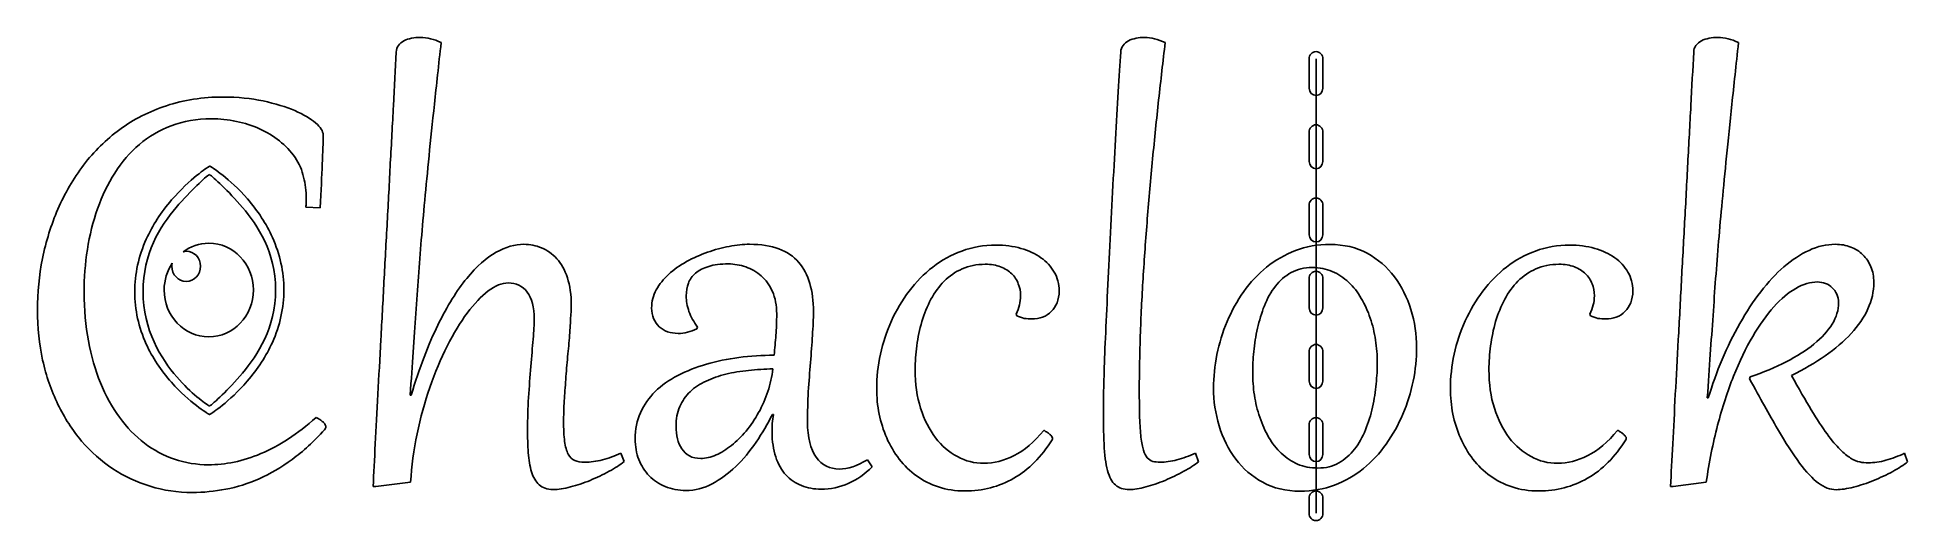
# Model space of a CAD drawing. Extents: x 39.9 to 82.5, y 181.6 to 192.6.
import ezdxf

# ---------------------------------------------------------------- set-up
doc = ezdxf.new("R2010")
doc.units = 0
doc.layers.add('Plast_1', color=7, linetype='CONTINUOUS')

msp = doc.modelspace()

# ---------------------------------------------------------------- linework, layer by layer
at = {"layer": 'Plast_1', "color": 7}
for points in [[(65.599824, 192.5142)], [(69.035156, 192.309632)], [(44.149692, 191.27449)], [(69.035156, 190.640881)], [(44.582401, 188.75667)], [(69.035156, 188.97213)], [(69.035156, 187.30338)], [(69.035156, 185.634629)], [(67.593609, 184.99447)], [(66.701243, 184.63977)], [(54.458465, 183.76611)], [(69.035156, 183.965878)], [(69.035156, 182.297128)]]:
    msp.add_lwpolyline(points, close=True, dxfattribs=at)
for points in [[(68.878906, 192.141295), (68.878906, 191.474214)], [(69.035104, 192.142231), (69.035104, 181.787392)], [(69.191406, 191.474214), (69.191406, 192.141295)], [(68.878906, 190.472544), (68.878906, 189.805463)], [(69.191406, 189.805463), (69.191406, 190.472544)], [(43.866245, 189.68375), (43.838545, 189.70205), (43.809114, 189.68255)], [(46.352622, 188.75057), (46.027791, 188.76177)], [(68.878906, 188.803793), (68.878906, 188.136712)], [(69.191406, 188.136712), (69.191406, 188.803793)], [(43.299903, 187.76181), (43.299948, 187.76089)], [(68.878906, 187.135043), (68.878906, 186.467962)], [(69.191406, 186.467962), (69.191406, 187.135043)], [(56.750933, 186.331), (56.750955, 186.33113)], [(62.217082, 186.28617), (62.202145, 186.3274)], [(75.285002, 186.28617), (75.270064, 186.3274)], [(54.947574, 186.03244), (54.932644, 185.99134)], [(68.878906, 185.466292), (68.878906, 184.799211)], [(69.191406, 184.799211), (69.191406, 185.466292)], [(78.910406, 184.85253), (78.925349, 184.89739)], [(48.402422, 184.47962), (48.424824, 184.47549)], [(43.803335, 184.05281), (43.831035, 184.03631), (43.858735, 184.05461)], [(56.676255, 184.04223), (56.653855, 184.04223)], [(77.947112, 184.41975), (77.969512, 184.41575)], [(68.878906, 183.797552), (68.878906, 183.13046)], [(69.191406, 183.13046), (69.191406, 183.797552)], [(63.03106, 183.47854), (63.02356, 183.46364)], [(76.09898, 183.47854), (76.09148, 183.46364)], [(53.203961, 183.1576), (53.274901, 182.96345)], [(58.819422, 183.00804), (58.927699, 182.84749)], [(66.290567, 183.15753), (66.361507, 182.96338)], [(82.438744, 183.15366), (82.509684, 182.95951)], [(48.413632, 182.49305), (47.618356, 182.39595), (47.558616, 182.39995)], [(77.924721, 182.49292), (77.170516, 182.39582), (77.110776, 182.39982)], [(68.878906, 182.128801), (68.878906, 181.787978)], [(69.191406, 181.787978), (69.191406, 182.128801)]]:
    msp.add_lwpolyline(points, dxfattribs=at)
for points in [[(48.137336, 192.45105), (48.169696, 192.49585), (48.210767, 192.5307), (48.260548, 192.5556)], [(48.260548, 192.5556), (48.312821, 192.583), (48.371316, 192.6029), (48.436031, 192.6153)], [(48.436031, 192.6153), (48.500751, 192.627767), (48.567957, 192.634), (48.63765, 192.634)], [(48.63765, 192.634), (48.786998, 192.634), (48.943813, 192.594173), (49.108095, 192.51452)], [(64.640265, 192.45073), (64.672625, 192.49553), (64.713696, 192.53038), (64.763477, 192.55528)], [(64.763477, 192.55528), (64.81575, 192.58268), (64.873, 192.60258), (64.935227, 192.61498)], [(64.935227, 192.61498), (64.999947, 192.627447), (65.064664, 192.63368), (65.129379, 192.63368)], [(65.129379, 192.63368), (65.278726, 192.63368), (65.435541, 192.593853), (65.599824, 192.5142)], [(77.689496, 192.45092), (77.721856, 192.49572), (77.762926, 192.53057), (77.812707, 192.55547)], [(77.812707, 192.55547), (77.86498, 192.58287), (77.923475, 192.60277), (77.988191, 192.61517)], [(77.988191, 192.61517), (78.052911, 192.627637), (78.120117, 192.63387), (78.18981, 192.63387)], [(78.18981, 192.63387), (78.339158, 192.63387), (78.495973, 192.594043), (78.660255, 192.51439)], [(48.021596, 191.07705), (48.043996, 191.50269), (48.065153, 191.909663), (48.085066, 192.29797)], [(48.085066, 192.29797), (48.087533, 192.357703), (48.104956, 192.40873), (48.137336, 192.45105)], [(49.108095, 192.51452), (49.050848, 192.00674), (48.999821, 191.54003), (48.955014, 191.11439)], [(64.531985, 191.3941), (64.551898, 191.735107), (64.570568, 192.03629), (64.587995, 192.29765)], [(64.587995, 192.29765), (64.590462, 192.357383), (64.607885, 192.40841), (64.640265, 192.45073)], [(65.599804, 192.51412), (65.550024, 192.090973), (65.500241, 191.656623), (65.450456, 191.21107)], [(68.924149, 192.260017), (68.894824, 192.228423), (68.878542, 192.185697), (68.878906, 192.141295)], [(69.035156, 192.309632), (68.993424, 192.309466), (68.953474, 192.29161), (68.924149, 192.260017)], [(69.146163, 192.260017), (69.116838, 192.29161), (69.076888, 192.309466), (69.035156, 192.309632)], [(69.191406, 192.141295), (69.19177, 192.185697), (69.175488, 192.228423), (69.146163, 192.260017)], [(77.573756, 191.07692), (77.596156, 191.50256), (77.617313, 191.909533), (77.637226, 192.29784)], [(77.637226, 192.29784), (77.639693, 192.357573), (77.657116, 192.4086), (77.689496, 192.45092)], [(78.660255, 192.51439), (78.603002, 192.004123), (78.551975, 191.53617), (78.507174, 191.11053)], [(42.850367, 191.0766), (43.243649, 191.208527), (43.676757, 191.27449), (44.149692, 191.27449)], [(44.149748, 191.27454), (44.475823, 191.27454), (44.777008, 191.244673), (45.053301, 191.18494)], [(64.468515, 190.30386), (64.490915, 190.689673), (64.512072, 191.053087), (64.531985, 191.3941)], [(68.878906, 191.474214), (68.879231, 191.382539), (68.948996, 191.308308), (69.035156, 191.307962)], [(69.035156, 191.307962), (69.121316, 191.308308), (69.191081, 191.382539), (69.191406, 191.474214)], [(41.789999, 190.53522), (42.103629, 190.766707), (42.457085, 190.947167), (42.850367, 191.0766)], [(45.053301, 191.18494), (45.332083, 191.125207), (45.572284, 191.051777), (45.773903, 190.96465)], [(45.773903, 190.96465), (45.975522, 190.87753), (46.133582, 190.78419), (46.248082, 190.68463)], [(47.950656, 189.77026), (47.975549, 190.215813), (47.999196, 190.65141), (48.021596, 191.07705)], [(48.955014, 191.11439), (48.910207, 190.691237), (48.869137, 190.297953), (48.831802, 189.93454)], [(65.450456, 191.21107), (65.403163, 190.768003), (65.357114, 190.318713), (65.31231, 189.8632)], [(77.502816, 189.77013), (77.527709, 190.215683), (77.551356, 190.65128), (77.573756, 191.07692)], [(78.507174, 191.11053), (78.462367, 190.68489), (78.421297, 190.289117), (78.383962, 189.92321)], [(40.964853, 189.72501), (41.20132, 190.03615), (41.476369, 190.30622), (41.789999, 190.53522)], [(42.962362, 190.62113), (42.691047, 190.519077), (42.448357, 190.375953), (42.234292, 190.19176)], [(43.873382, 190.77795), (43.539839, 190.77795), (43.236166, 190.725677), (42.962362, 190.62113)], [(44.444637, 190.71825), (44.257952, 190.75805), (44.067534, 190.77795), (43.873382, 190.77795)], [(44.971088, 190.55023), (44.806805, 190.624903), (44.631322, 190.68091), (44.444637, 190.71825)], [(45.422864, 190.27394), (45.285962, 190.38346), (45.13537, 190.475557), (44.971088, 190.55023)], [(46.248082, 190.68463), (46.362582, 190.585063), (46.419832, 190.49421), (46.419832, 190.41207)], [(46.419832, 190.41207), (46.419832, 190.240317), (46.413609, 190.01754), (46.401162, 189.74374)], [(68.924149, 190.591266), (68.894824, 190.559673), (68.878542, 190.516947), (68.878906, 190.472544)], [(69.035156, 190.640881), (68.993424, 190.640715), (68.953474, 190.622859), (68.924149, 190.591266)], [(69.146163, 190.591266), (69.116838, 190.622859), (69.076888, 190.640715), (69.035156, 190.640881)], [(69.191406, 190.472544), (69.19177, 190.516947), (69.175488, 190.559673), (69.146163, 190.591266)], [(42.234292, 190.19176), (42.020227, 190.010053), (41.833543, 189.7935), (41.674238, 189.5421)], [(45.781299, 189.89684), (45.681734, 190.03872), (45.562255, 190.16442), (45.422864, 190.27394)], [(64.401305, 189.10908), (64.423705, 189.522273), (64.446108, 189.920533), (64.468515, 190.30386)], [(40.378663, 188.72064), (40.535478, 189.07908), (40.730875, 189.41387), (40.964853, 189.72501)], [(43.809114, 189.68255), (43.791164, 189.67155), (43.383751, 189.41148), (42.96994, 188.93005)], [(44.695588, 188.95322), (44.286405, 189.4231), (43.882433, 189.67335), (43.866245, 189.68375)], [(45.975451, 189.44879), (45.940604, 189.60561), (45.875887, 189.75496), (45.781299, 189.89684)], [(46.401162, 189.74374), (46.388715, 189.469933), (46.372535, 189.138877), (46.352622, 188.75057)], [(47.879716, 188.4224), (47.904609, 188.877907), (47.928256, 189.327193), (47.950656, 189.77026)], [(48.831802, 189.93454), (48.796955, 189.57362), (48.764595, 189.236343), (48.734722, 188.92271)], [(65.31231, 189.8632), (65.269997, 189.41018), (65.230171, 188.95467), (65.192832, 188.49667)], [(68.878906, 189.805463), (68.879231, 189.713788), (68.948996, 189.639557), (69.035156, 189.639212)], [(69.035156, 189.639212), (69.121316, 189.639557), (69.191081, 189.713788), (69.191406, 189.805463)], [(77.431876, 188.42227), (77.456769, 188.877777), (77.480416, 189.327063), (77.502816, 189.77013)], [(78.383962, 189.92321), (78.349115, 189.559797), (78.316755, 189.218787), (78.286882, 188.90018)], [(41.674238, 189.5421), (41.517423, 189.293187), (41.386744, 189.02187), (41.282201, 188.72815)], [(43.072824, 188.75667), (43.416119, 189.15429), (43.733978, 189.44615), (43.828181, 189.51204)], [(43.828181, 189.51204), (43.921271, 189.44734), (44.261063, 189.13639), (44.582401, 188.75667)], [(46.035191, 188.95968), (46.032724, 189.131433), (46.012811, 189.29447), (45.975451, 189.44879)], [(40.027696, 187.59307), (40.107349, 187.98635), (40.224338, 188.362207), (40.378663, 188.72064)], [(41.282201, 188.72815), (41.180146, 188.434437), (41.102983, 188.125787), (41.050712, 187.8022)], [(42.317454, 186.83618), (42.317454, 187.70368), (42.703519, 188.32669), (43.072824, 188.75667)], [(42.96994, 188.93005), (42.727206, 188.64744), (42.532439, 188.34692), (42.392579, 188.03599)], [(44.582401, 188.75667), (44.929737, 188.34461), (45.337761, 187.74817), (45.337761, 186.87895)], [(45.265439, 188.07419), (45.126744, 188.38049), (44.935431, 188.6764), (44.695588, 188.95322)], [(46.027791, 188.76177), (46.030258, 188.796637), (46.031491, 188.829003), (46.031491, 188.85887)], [(46.031491, 188.85887), (46.033958, 188.891203), (46.035191, 188.924807), (46.035191, 188.95968)], [(48.734722, 188.92271), (48.707342, 188.609083), (48.681205, 188.3079), (48.656312, 188.01916)], [(64.337835, 187.88443), (64.357748, 188.290157), (64.378905, 188.698373), (64.401305, 189.10908)], [(68.924149, 188.922515), (68.894824, 188.890922), (68.878542, 188.848196), (68.878906, 188.803793)], [(69.035156, 188.97213), (68.993424, 188.971964), (68.953474, 188.954109), (68.924149, 188.922515)], [(69.146163, 188.922515), (69.116838, 188.954109), (69.076888, 188.971964), (69.035156, 188.97213)], [(69.191406, 188.803793), (69.19177, 188.848196), (69.175488, 188.890922), (69.146163, 188.922515)], [(78.286882, 188.90018), (78.257015, 188.58406), (78.229635, 188.280387), (78.204742, 187.98916)], [(47.805046, 187.06707), (47.829939, 187.51511), (47.854829, 187.966887), (47.879716, 188.4224)], [(65.192832, 188.49667), (65.155492, 188.03867), (65.123132, 187.586893), (65.095752, 187.14134)], [(77.357206, 187.06694), (77.382099, 187.51498), (77.406989, 187.966757), (77.431876, 188.42227)], [(42.392579, 188.03599), (42.217469, 187.64703), (42.129037, 187.24362), (42.129037, 186.83444)], [(43.816603, 187.9424), (43.599878, 187.9424), (43.397022, 187.8673), (43.235203, 187.74531)], [(44.831465, 186.87611), (44.831465, 187.46501), (44.376626, 187.9424), (43.816603, 187.9424)], [(45.526092, 186.87958), (45.526092, 187.28761), (45.437692, 187.68928), (45.265439, 188.07419)], [(48.656312, 188.01916), (48.633912, 187.732913), (48.612755, 187.452887), (48.592842, 187.17908)], [(50.358876, 187.735), (50.580409, 187.856967), (50.791985, 187.91795), (50.993604, 187.91795)], [(50.993604, 187.91795), (51.132995, 187.91795), (51.267407, 187.890583), (51.396842, 187.83585)], [(55.175338, 187.73493), (55.33962, 187.794663), (55.503902, 187.839467), (55.668185, 187.86934)], [(55.668185, 187.86934), (55.834956, 187.901673), (55.989282, 187.91784), (56.131163, 187.91784)], [(56.131163, 187.91784), (56.392521, 187.91784), (56.615298, 187.882993), (56.799493, 187.8133)], [(60.970031, 187.76481), (61.211476, 187.854417), (61.469101, 187.89922), (61.742905, 187.89922)], [(61.742905, 187.89922), (61.947014, 187.89922), (62.137432, 187.87432), (62.31416, 187.82452)], [(64.281835, 186.71205), (64.299262, 187.090397), (64.317928, 187.48119), (64.337835, 187.88443)], [(68.568091, 187.77607), (68.809536, 187.86817), (69.072139, 187.91422), (69.3559, 187.91422)], [(68.878906, 188.136712), (68.879231, 188.045038), (68.948996, 187.970807), (69.035156, 187.970461)], [(69.035156, 187.970461), (69.121316, 187.970807), (69.191081, 188.045038), (69.191406, 188.136712)], [(69.3559, 187.91422), (69.674508, 187.91422), (69.955779, 187.847013), (70.199714, 187.7126)], [(74.037951, 187.76481), (74.279396, 187.854417), (74.537021, 187.89922), (74.810825, 187.89922)], [(74.810825, 187.89922), (75.014933, 187.89922), (75.205351, 187.87432), (75.382079, 187.82452)], [(78.204742, 187.98916), (78.182342, 187.70042), (78.159939, 187.41666), (78.137532, 187.13788)], [(80.265733, 187.7798), (80.462374, 187.8719), (80.661504, 187.91795), (80.863123, 187.91795)], [(80.863123, 187.91795), (80.990068, 187.91795), (81.107057, 187.896783), (81.21409, 187.85445)], [(39.911952, 186.42442), (39.911952, 186.812727), (39.950533, 187.202277), (40.027696, 187.59307)], [(41.050712, 187.8022), (41.000932, 187.478613), (40.976042, 187.151293), (40.976042, 186.82024)], [(42.98437, 187.48699), (42.869358, 187.31481), (42.798853, 187.10265), (42.798853, 186.87611)], [(42.97283, 187.41759), (42.97283, 187.44119), (42.98183, 187.46159), (42.98437, 187.48699)], [(43.235203, 187.74531), (43.257203, 187.75231), (43.277403, 187.76181), (43.299903, 187.76181)], [(43.299948, 187.76089), (43.482567, 187.76089), (43.628216, 187.60941), (43.628216, 187.41759)], [(49.690545, 187.14134), (49.914567, 187.415147), (50.137344, 187.613033), (50.358876, 187.735)], [(51.396842, 187.83585), (51.526277, 187.783583), (51.640777, 187.701443), (51.740342, 187.58943)], [(51.740342, 187.58943), (51.842396, 187.477417), (51.923293, 187.333047), (51.983032, 187.15632)], [(54.290453, 187.23461), (54.407442, 187.341643), (54.543099, 187.437477), (54.697425, 187.52211)], [(54.697425, 187.52211), (54.851751, 187.606737), (55.011055, 187.677677), (55.175338, 187.73493)], [(55.649512, 187.4699), (55.472784, 187.4699), (55.323436, 187.451233), (55.201469, 187.4139)], [(56.045284, 187.4027), (55.91336, 187.4475), (55.781436, 187.4699), (55.649512, 187.4699)], [(56.799493, 187.8133), (56.986178, 187.7436), (57.13677, 187.641543), (57.25127, 187.50713)], [(57.25127, 187.50713), (57.368259, 187.37521), (57.452889, 187.214663), (57.505161, 187.02549)], [(60.305434, 187.39891), (60.507053, 187.555723), (60.728586, 187.67769), (60.970031, 187.76481)], [(61.500212, 187.4624), (61.30606, 187.4624), (61.131821, 187.427553), (60.977495, 187.35786)], [(61.851179, 187.4027), (61.751614, 187.4425), (61.634625, 187.4624), (61.500212, 187.4624)], [(62.31416, 187.82452), (62.490888, 187.77472), (62.642725, 187.70378), (62.76967, 187.6117)], [(62.76967, 187.6117), (62.899105, 187.522087), (62.999914, 187.412563), (63.072099, 187.28313)], [(67.910961, 187.39897), (68.107602, 187.55827), (68.326646, 187.68397), (68.568091, 187.77607)], [(70.199714, 187.7126), (70.446137, 187.578187), (70.652735, 187.400213), (70.819507, 187.17868)], [(73.373354, 187.39891), (73.574973, 187.555723), (73.796506, 187.67769), (74.037951, 187.76481)], [(74.568132, 187.4624), (74.37398, 187.4624), (74.199741, 187.427553), (74.045415, 187.35786)], [(74.919099, 187.4027), (74.819534, 187.4425), (74.702545, 187.4624), (74.568132, 187.4624)], [(75.382079, 187.82452), (75.558808, 187.77472), (75.710645, 187.70378), (75.83759, 187.6117)], [(75.83759, 187.6117), (75.967025, 187.522087), (76.067834, 187.412563), (76.140019, 187.28313)], [(79.694478, 187.40643), (79.878673, 187.565737), (80.069092, 187.690193), (80.265733, 187.7798)], [(81.21409, 187.85445), (81.321123, 187.81465), (81.41322, 187.756153), (81.490383, 187.67896)], [(81.490383, 187.67896), (81.570035, 187.604287), (81.631019, 187.513433), (81.673334, 187.4064)], [(43.299948, 187.0714), (43.120204, 187.0714), (42.97283, 187.22636), (42.97283, 187.41759)], [(43.628216, 187.41759), (43.628216, 187.22744), (43.482578, 187.0714), (43.299948, 187.0714)], [(47.734106, 185.74534), (47.758999, 186.178447), (47.782646, 186.619023), (47.805046, 187.06707)], [(48.592842, 187.17908), (48.572929, 186.905273), (48.553015, 186.62649), (48.533102, 186.34273)], [(49.033416, 186.07724), (49.24997, 186.515327), (49.469013, 186.870027), (49.690545, 187.14134)], [(50.635178, 187.03695), (50.493298, 187.03695), (50.341461, 186.975967), (50.179668, 186.854)], [(51.068286, 186.82786), (50.961254, 186.967253), (50.816885, 187.03695), (50.635178, 187.03695)], [(51.983032, 187.15632), (52.042772, 186.979593), (52.072642, 186.768017), (52.072642, 186.52159)], [(54.006692, 186.87991), (54.078877, 187.00935), (54.173464, 187.127583), (54.290453, 187.23461)], [(54.738492, 187.02933), (54.706132, 186.94221), (54.689952, 186.847623), (54.689952, 186.74557)], [(54.902774, 187.26082), (54.8281, 187.196087), (54.773339, 187.118923), (54.738492, 187.02933)], [(55.201469, 187.4139), (55.079502, 187.376567), (54.979937, 187.32554), (54.902774, 187.26082)], [(56.399984, 187.19735), (56.295441, 187.289443), (56.177207, 187.357893), (56.045284, 187.4027)], [(56.653875, 186.84265), (56.589155, 186.987017), (56.504525, 187.10525), (56.399984, 187.19735)], [(57.505161, 187.02549), (57.559921, 186.836317), (57.587301, 186.62225), (57.587301, 186.38329)], [(59.767782, 186.85005), (59.927086, 187.06163), (60.106303, 187.244583), (60.305434, 187.39891)], [(60.566789, 187.07783), (60.4498, 186.95835), (60.348991, 186.820203), (60.26436, 186.66339)], [(60.977495, 187.35786), (60.823169, 187.290653), (60.686267, 187.19731), (60.566789, 187.07783)], [(62.10507, 187.24589), (62.037863, 187.313097), (61.953233, 187.365367), (61.851179, 187.4027)], [(62.254418, 187.01813), (62.222058, 187.10525), (62.172275, 187.18117), (62.10507, 187.24589)], [(62.306688, 186.74557), (62.306688, 186.84265), (62.289265, 186.933503), (62.254418, 187.01813)], [(63.072099, 187.28313), (63.146773, 187.156183), (63.18411, 187.014303), (63.18411, 186.85749)], [(65.095752, 187.14134), (65.068372, 186.69828), (65.047215, 186.262683), (65.032282, 185.83455)], [(67.388244, 186.83891), (67.540081, 187.052977), (67.71432, 187.239663), (67.910961, 187.39897)], [(68.467286, 187.27202), (68.330384, 187.19486), (68.210906, 187.091563), (68.108852, 186.96213)], [(68.948932, 187.38777), (68.767226, 187.38777), (68.606677, 187.349187), (68.467286, 187.27202)], [(68.924149, 187.253765), (68.894824, 187.222171), (68.878542, 187.179445), (68.878906, 187.135043)], [(69.035156, 187.30338), (68.993424, 187.303214), (68.953474, 187.285358), (68.924149, 187.253765)], [(69.404443, 187.29817), (69.267541, 187.357903), (69.115704, 187.38777), (68.948932, 187.38777)], [(69.146163, 187.253765), (69.116838, 187.285358), (69.076888, 187.303214), (69.035156, 187.30338)], [(69.191406, 187.135043), (69.19177, 187.179445), (69.175488, 187.222171), (69.146163, 187.253765)], [(69.777812, 187.05174), (69.66829, 187.156287), (69.543834, 187.23843), (69.404443, 187.29817)], [(70.065306, 186.68584), (69.985654, 186.82772), (69.889823, 186.949687), (69.777812, 187.05174)], [(70.819507, 187.17868), (70.986278, 186.959633), (71.111979, 186.709477), (71.196609, 186.42821)], [(72.835702, 186.85005), (72.995006, 187.06163), (73.174223, 187.244583), (73.373354, 187.39891)], [(73.634709, 187.07783), (73.51772, 186.95835), (73.41691, 186.820203), (73.33228, 186.66339)], [(74.045415, 187.35786), (73.891089, 187.290653), (73.754187, 187.19731), (73.634709, 187.07783)], [(75.17299, 187.24589), (75.105783, 187.313097), (75.021153, 187.365367), (74.919099, 187.4027)], [(75.322337, 187.01813), (75.289977, 187.10525), (75.240195, 187.18117), (75.17299, 187.24589)], [(75.374607, 186.74557), (75.374607, 186.84265), (75.357184, 186.933503), (75.322337, 187.01813)], [(76.140019, 187.28313), (76.214693, 187.156183), (76.25203, 187.014303), (76.25203, 186.85749)], [(77.286266, 185.74521), (77.311159, 186.178317), (77.334806, 186.618893), (77.357206, 187.06694)], [(78.137532, 187.13788), (78.117619, 186.861587), (78.097705, 186.580313), (78.077792, 186.29406)], [(79.164294, 186.83518), (79.333555, 187.056713), (79.510283, 187.24713), (79.694478, 187.40643)], [(80.45243, 187.05922), (80.295615, 187.05922), (80.132578, 187.010683), (79.963317, 186.91361)], [(80.639115, 187.02562), (80.581862, 187.04802), (80.519633, 187.05922), (80.45243, 187.05922)], [(80.792196, 186.92852), (80.749883, 186.970853), (80.698856, 187.00322), (80.639115, 187.02562)], [(81.740544, 187.04797), (81.740544, 186.84137), (81.69574, 186.640997), (81.606131, 186.44685)], [(81.673334, 187.4064), (81.718141, 187.299373), (81.740544, 187.179897), (81.740544, 187.04797)], [(40.976042, 186.82024), (40.976042, 186.429447), (41.008402, 186.061053), (41.073122, 185.71506)], [(42.129037, 186.83444), (42.129037, 186.42643), (42.217437, 186.02591), (42.39143, 185.64331)], [(43.086113, 184.89372), (42.735876, 185.30001), (42.317454, 185.96869), (42.317454, 186.83618)], [(42.798853, 186.87611), (42.798853, 186.28544), (43.25369, 185.80981), (43.816603, 185.80981)], [(43.816603, 185.80981), (44.376045, 185.80981), (44.831465, 186.28718), (44.831465, 186.87611)], [(45.337761, 186.87895), (45.337761, 186.01146), (44.929737, 185.3977), (44.582401, 184.98042)], [(45.26371, 185.68208), (45.437665, 186.06815), (45.526092, 186.47156), (45.526092, 186.87958)], [(50.179668, 186.854), (50.020364, 186.732033), (49.86106, 186.564017), (49.701755, 186.34995)], [(51.228835, 186.20807), (51.228835, 186.484363), (51.175319, 186.69096), (51.068286, 186.82786)], [(53.902149, 186.46547), (53.902149, 186.61233), (53.936997, 186.750477), (54.006692, 186.87991)], [(54.689952, 186.74557), (54.689952, 186.62609), (54.711109, 186.505367), (54.753422, 186.3834)], [(56.750955, 186.33113), (56.750955, 186.52777), (56.718595, 186.698277), (56.653875, 186.84265)], [(59.364544, 186.17052), (59.476555, 186.414453), (59.610967, 186.640963), (59.767782, 186.85005)], [(60.26436, 186.66339), (60.182219, 186.506577), (60.113768, 186.33856), (60.059007, 186.15934)], [(62.202145, 186.3274), (62.27184, 186.4643), (62.306688, 186.60369), (62.306688, 186.74557)], [(63.13557, 186.58493), (63.105703, 186.50777), (63.062144, 186.440563), (63.004891, 186.38331)], [(63.18411, 186.85749), (63.18411, 186.755437), (63.16793, 186.664583), (63.13557, 186.58493)], [(64.233295, 185.66661), (64.248228, 185.985223), (64.264408, 186.333703), (64.281835, 186.71205)], [(67.011142, 186.15565), (67.113196, 186.399583), (67.238897, 186.627337), (67.388244, 186.83891)], [(68.108852, 186.96213), (68.009287, 186.83269), (67.925901, 186.684587), (67.858694, 186.51782)], [(70.270659, 186.23407), (70.215899, 186.395863), (70.147448, 186.546453), (70.065306, 186.68584)], [(72.432463, 186.17052), (72.544474, 186.414453), (72.678887, 186.640963), (72.835702, 186.85005)], [(73.33228, 186.66339), (73.250139, 186.506577), (73.181688, 186.33856), (73.126927, 186.15934)], [(75.270064, 186.3274), (75.339759, 186.4643), (75.374607, 186.60369), (75.374607, 186.74557)], [(76.20349, 186.58493), (76.173623, 186.50777), (76.130063, 186.440563), (76.07281, 186.38331)], [(76.25203, 186.85749), (76.25203, 186.755437), (76.23585, 186.664583), (76.20349, 186.58493)], [(78.690115, 186.11458), (78.836974, 186.37594), (78.995033, 186.61614), (79.164294, 186.83518)], [(79.963317, 186.91361), (79.796545, 186.81653), (79.629773, 186.675893), (79.463002, 186.4917)], [(80.792195, 186.09964), (80.889271, 186.258947), (80.937809, 186.421987), (80.937809, 186.58876)], [(80.896739, 186.77917), (80.871846, 186.838903), (80.836998, 186.888687), (80.792196, 186.92852)], [(80.937809, 186.58876), (80.937809, 186.658453), (80.924119, 186.721923), (80.896739, 186.77917)], [(40.03143, 185.27445), (39.951778, 185.637863), (39.911952, 186.021187), (39.911952, 186.42442)], [(48.533102, 186.34273), (48.513189, 186.061463), (48.492032, 185.767747), (48.469632, 185.46158)], [(49.701755, 186.34995), (49.54494, 186.138377), (49.393104, 185.886973), (49.246245, 185.59574)], [(51.202695, 185.75256), (51.220122, 185.941733), (51.228835, 186.09357), (51.228835, 186.20807)], [(52.057712, 186.21543), (52.050245, 186.088483), (52.040289, 185.945357), (52.027842, 185.78605)], [(52.072642, 186.52159), (52.072642, 186.446917), (52.067665, 186.344863), (52.057712, 186.21543)], [(53.946949, 186.22278), (53.917082, 186.294967), (53.902149, 186.375863), (53.902149, 186.46547)], [(54.073895, 186.03983), (54.021622, 186.08963), (53.979306, 186.150613), (53.946949, 186.22278)], [(54.753422, 186.3834), (54.798229, 186.263927), (54.862946, 186.14694), (54.947574, 186.03244)], [(56.732263, 185.84562), (56.74471, 185.99248), (56.750933, 186.154273), (56.750933, 186.331)], [(57.587301, 186.38329), (57.587301, 186.21901), (57.579834, 186.03855), (57.564901, 185.84191)], [(59.114386, 185.41258), (59.171639, 185.676427), (59.255025, 185.929073), (59.364544, 186.17052)], [(60.059007, 186.15934), (60.006734, 185.980127), (59.968152, 185.795933), (59.943263, 185.60676)], [(62.388832, 186.23017), (62.331579, 186.242637), (62.274329, 186.261303), (62.217082, 186.28617)], [(62.560581, 186.21527), (62.505821, 186.21527), (62.448571, 186.220237), (62.388832, 186.23017)], [(62.807005, 186.25637), (62.732331, 186.22897), (62.65019, 186.21527), (62.560581, 186.21527)], [(63.004891, 186.38331), (62.950131, 186.328577), (62.884169, 186.286263), (62.807005, 186.25637)], [(66.779653, 185.40518), (66.831926, 185.664047), (66.909089, 185.914203), (67.011142, 186.15565)], [(67.858694, 186.51782), (67.793974, 186.351047), (67.741702, 186.179297), (67.701879, 186.00257)], [(68.878906, 186.467962), (68.879231, 186.376287), (68.948996, 186.302056), (69.035156, 186.30171)], [(69.035156, 186.30171), (69.121316, 186.302056), (69.191081, 186.376287), (69.191406, 186.467962)], [(70.390137, 185.73375), (70.365244, 185.90799), (70.325418, 186.074763), (70.270659, 186.23407)], [(71.196609, 186.42821), (71.283729, 186.146937), (71.327289, 185.85944), (71.327289, 185.56572)], [(72.182306, 185.41258), (72.239559, 185.676427), (72.322945, 185.929073), (72.432463, 186.17052)], [(73.126927, 186.15934), (73.074654, 185.980127), (73.036072, 185.795933), (73.011183, 185.60676)], [(75.456751, 186.23017), (75.399498, 186.242637), (75.342248, 186.261303), (75.285002, 186.28617)], [(75.628501, 186.21527), (75.573741, 186.21527), (75.516491, 186.220237), (75.456751, 186.23017)], [(75.874925, 186.25637), (75.800251, 186.22897), (75.71811, 186.21527), (75.628501, 186.21527)], [(76.07281, 186.38331), (76.01805, 186.328577), (75.952088, 186.286263), (75.874925, 186.25637)], [(78.077792, 186.29406), (78.057879, 186.007813), (78.036722, 185.71161), (78.014322, 185.40545)], [(79.463002, 186.4917), (79.298719, 186.307507), (79.138171, 186.08224), (78.981356, 185.8159)], [(81.606131, 186.44685), (81.516522, 186.252697), (81.389577, 186.06601), (81.225294, 185.88679)], [(47.666896, 184.50202), (47.689296, 184.90028), (47.711699, 185.31472), (47.734106, 185.74534)], [(48.424824, 184.47549), (48.616487, 185.105237), (48.819351, 185.639153), (49.033416, 186.07724)], [(51.150425, 185.13277), (51.170338, 185.359277), (51.187762, 185.565873), (51.202695, 185.75256)], [(52.027842, 185.78605), (52.015395, 185.629237), (52.000462, 185.46371), (51.983042, 185.28947)], [(54.264313, 185.92409), (54.192128, 185.95149), (54.128656, 185.99007), (54.073895, 186.03983)], [(54.503269, 185.88679), (54.418639, 185.88679), (54.338987, 185.899223), (54.264313, 185.92409)], [(54.932644, 185.99134), (54.790763, 185.92164), (54.647638, 185.88679), (54.503269, 185.88679)], [(56.691193, 185.39011), (56.70862, 185.546923), (56.72231, 185.69876), (56.732263, 185.84562)], [(57.564901, 185.84191), (57.552454, 185.64527), (57.537521, 185.438673), (57.520101, 185.22212)], [(65.032282, 185.83455), (65.017349, 185.406423), (65.009882, 184.995717), (65.009882, 184.60243)], [(67.701879, 186.00257), (67.662052, 185.825837), (67.633429, 185.649107), (67.616009, 185.47238)], [(70.431207, 185.2185), (70.431207, 185.390253), (70.417517, 185.562003), (70.390137, 185.73375)], [(77.219056, 184.50189), (77.241456, 184.90015), (77.263859, 185.31459), (77.286266, 185.74521)], [(78.286876, 185.29317), (78.408843, 185.581903), (78.543256, 185.855707), (78.690115, 186.11458)], [(78.981356, 185.8159), (78.824541, 185.549567), (78.678927, 185.24714), (78.544514, 184.90862)], [(80.377755, 185.64413), (80.556972, 185.788503), (80.695119, 185.94034), (80.792195, 186.09964)], [(81.225294, 185.88679), (81.061012, 185.707577), (80.863126, 185.537073), (80.631637, 185.37528)], [(41.073122, 185.71506), (41.137842, 185.369073), (41.22994, 185.050467), (41.349415, 184.75924)], [(42.39143, 185.64331), (42.530126, 185.33873), (42.724318, 185.04515), (42.967051, 184.77179)], [(44.690968, 184.79552), (44.932542, 185.07524), (45.125579, 185.37289), (45.26371, 185.68208)], [(48.469632, 185.46158), (48.449719, 185.157907), (48.427315, 184.830587), (48.402422, 184.47962)], [(49.246245, 185.59574), (49.099386, 185.307007), (48.967463, 184.993377), (48.850474, 184.65485)], [(55.149179, 185.18473), (55.383157, 185.254423), (55.630825, 185.30545), (55.892183, 185.33781)], [(55.892183, 185.33781), (56.153542, 185.372677), (56.419878, 185.39011), (56.691193, 185.39011)], [(59.028506, 184.62851), (59.028506, 184.88987), (59.057133, 185.151227), (59.114386, 185.41258)], [(59.943263, 185.60676), (59.91837, 185.420073), (59.905923, 185.23712), (59.905923, 185.0579)], [(64.203425, 184.82653), (64.210892, 185.067977), (64.220848, 185.348003), (64.233295, 185.66661)], [(66.701243, 184.63977), (66.701243, 184.89117), (66.72738, 185.146307), (66.779653, 185.40518)], [(67.616009, 185.47238), (67.601076, 185.29814), (67.593609, 185.138837), (67.593609, 184.99447)], [(68.924149, 185.585014), (68.894824, 185.55342), (68.878542, 185.510694), (68.878906, 185.466292)], [(69.035156, 185.634629), (68.993424, 185.634463), (68.953474, 185.616607), (68.924149, 185.585014)], [(69.146163, 185.585014), (69.116838, 185.616607), (69.076888, 185.634463), (69.035156, 185.634629)], [(69.191406, 185.466292), (69.19177, 185.510694), (69.175488, 185.55342), (69.146163, 185.585014)], [(71.327289, 185.56572), (71.327289, 185.31432), (71.301152, 185.059187), (71.248879, 184.80032)], [(72.096426, 184.62851), (72.096426, 184.88987), (72.125053, 185.151227), (72.182306, 185.41258)], [(73.011183, 185.60676), (72.98629, 185.420073), (72.973843, 185.23712), (72.973843, 185.0579)], [(78.014322, 185.40545), (77.994409, 185.099283), (77.972005, 184.770717), (77.947112, 184.41975)], [(79.743028, 185.23716), (79.989451, 185.364107), (80.201027, 185.499763), (80.377755, 185.64413)], [(80.631637, 185.37528), (80.402638, 185.215973), (80.147502, 185.06787), (79.866231, 184.93097)], [(40.378663, 184.27008), (40.229316, 184.578733), (40.113571, 184.913523), (40.03143, 185.27445)], [(43.829921, 184.22679), (43.735741, 184.28849), (43.41034, 184.51691), (43.086113, 184.89372)], [(44.582401, 184.98042), (44.258172, 184.59494), (43.922385, 184.29152), (43.829921, 184.22679)], [(51.098155, 184.42337), (51.115582, 184.66979), (51.133005, 184.906257), (51.150425, 185.13277)], [(51.983042, 185.28947), (51.968109, 185.11523), (51.954419, 184.94348), (51.941972, 184.77422)], [(53.984267, 184.5612), (54.128636, 184.70308), (54.300386, 184.825047), (54.499516, 184.9271)], [(54.499516, 184.9271), (54.698647, 185.031647), (54.915201, 185.117523), (55.149179, 185.18473)], [(55.593512, 184.95715), (55.431719, 184.91735), (55.281126, 184.86508), (55.141735, 184.80034)], [(56.112495, 185.04305), (55.930789, 185.02565), (55.757795, 184.997017), (55.593512, 184.95715)], [(56.661348, 185.08035), (56.477153, 185.075683), (56.294202, 185.06325), (56.112495, 185.04305)], [(56.549337, 184.56136), (56.60659, 184.73062), (56.643927, 184.903617), (56.661348, 185.08035)], [(57.520101, 185.22212), (57.502674, 185.008053), (57.486494, 184.78652), (57.471561, 184.55752)], [(59.905923, 185.0579), (59.905923, 184.736807), (59.946994, 184.444337), (60.029135, 184.18049)], [(67.593595, 184.99447), (67.593595, 184.82521), (67.606042, 184.65346), (67.630935, 184.47922)], [(70.405067, 184.73686), (70.422494, 184.911093), (70.431207, 185.07164), (70.431207, 185.2185)], [(72.973843, 185.0579), (72.973843, 184.736807), (73.014913, 184.444337), (73.097054, 184.18049)], [(77.969512, 184.41575), (78.059121, 184.711957), (78.164909, 185.00443), (78.286876, 185.29317)], [(78.544514, 184.90862), (78.410101, 184.570093), (78.289379, 184.197967), (78.182346, 183.79224)], [(78.925349, 184.89739), (79.224044, 184.996957), (79.496604, 185.110213), (79.743028, 185.23716)], [(79.866231, 184.93097), (80.033002, 184.624803), (80.18235, 184.3622), (80.314274, 184.14316)], [(41.349415, 184.75924), (41.468893, 184.468013), (41.613262, 184.206653), (41.782523, 183.97516)], [(42.967051, 184.77179), (43.379123, 184.30597), (43.785415, 184.0615), (43.803335, 184.05281)], [(43.858735, 184.05461), (43.876685, 184.06561), (44.280056, 184.31989), (44.690968, 184.79552)], [(47.607156, 183.37071), (47.627069, 183.726657), (47.646983, 184.10376), (47.666896, 184.50202)], [(48.850474, 184.65485), (48.733485, 184.318823), (48.636409, 183.966613), (48.559246, 183.59822)], [(51.941972, 184.77422), (51.929525, 184.60496), (51.918325, 184.444413), (51.908372, 184.29258)], [(53.648235, 184.07956), (53.730376, 184.258773), (53.842387, 184.41932), (53.984267, 184.5612)], [(54.779567, 184.55765), (54.680002, 184.463063), (54.601595, 184.349807), (54.544345, 184.21788)], [(55.141735, 184.80034), (55.002344, 184.735607), (54.881622, 184.65471), (54.779567, 184.55765)], [(56.34025, 184.08345), (56.424881, 184.235283), (56.494576, 184.394587), (56.549337, 184.56136)], [(57.471561, 184.55752), (57.459114, 184.32852), (57.452891, 184.100763), (57.452891, 183.87425)], [(59.084516, 184.04979), (59.047176, 184.24145), (59.028506, 184.434357), (59.028506, 184.62851)], [(64.192225, 184.27395), (64.192225, 184.403383), (64.195958, 184.587577), (64.203425, 184.82653)], [(65.009882, 184.60243), (65.009882, 184.35601), (65.012382, 184.144437), (65.017382, 183.96771)], [(66.828189, 183.77729), (66.743558, 184.058557), (66.701243, 184.34605), (66.701243, 184.63977)], [(67.630935, 184.47922), (67.658315, 184.30498), (67.699386, 184.136963), (67.754147, 183.97517)], [(68.878906, 184.799211), (68.879231, 184.707536), (68.948996, 184.633305), (69.035156, 184.632959)], [(69.035156, 184.632959), (69.121316, 184.633305), (69.191081, 184.707536), (69.191406, 184.799211)], [(70.322927, 184.20667), (70.362754, 184.38589), (70.390134, 184.56262), (70.405067, 184.73686)], [(71.248879, 184.80032), (71.196606, 184.541447), (71.118198, 184.290043), (71.013657, 184.04611)], [(72.152436, 184.04979), (72.115096, 184.24145), (72.096426, 184.434357), (72.096426, 184.62851)], [(77.159316, 183.37058), (77.179229, 183.726527), (77.199143, 184.10363), (77.219056, 184.50189)], [(79.545133, 183.71375), (79.360938, 184.032363), (79.149362, 184.411957), (78.910406, 184.85253)], [(40.920049, 183.43374), (40.708473, 183.682653), (40.528011, 183.961433), (40.378663, 184.27008)], [(51.075755, 183.7065), (51.075755, 183.937987), (51.083222, 184.176943), (51.098155, 184.42337)], [(51.908372, 184.29258), (51.900905, 184.14074), (51.897172, 184.01006), (51.897172, 183.90054)], [(53.528757, 183.48217), (53.528757, 183.70121), (53.568583, 183.90034), (53.648235, 184.07956)], [(54.544345, 184.21788), (54.487092, 184.088447), (54.458465, 183.937857), (54.458465, 183.76611)], [(56.052756, 183.66154), (56.159789, 183.790973), (56.25562, 183.93161), (56.34025, 184.08345)], [(56.653855, 184.04223), (56.546823, 183.828163), (56.422367, 183.616587), (56.280486, 183.4075)], [(56.650115, 183.83688), (56.655115, 183.901613), (56.663828, 183.970063), (56.676255, 184.04223)], [(59.256266, 183.50467), (59.181592, 183.67891), (59.124342, 183.860617), (59.084516, 184.04979)], [(60.029135, 184.18049), (60.113765, 183.91913), (60.22702, 183.695107), (60.368901, 183.50842)], [(64.207165, 183.36666), (64.197205, 183.615573), (64.192225, 183.918003), (64.192225, 184.27395)], [(70.162378, 183.69142), (70.229585, 183.858193), (70.283101, 184.029943), (70.322927, 184.20667)], [(71.013657, 184.04611), (70.911602, 183.804663), (70.784657, 183.57691), (70.63282, 183.36285)], [(72.324185, 183.50467), (72.249512, 183.67891), (72.192262, 183.860617), (72.152436, 184.04979)], [(73.097054, 184.18049), (73.181685, 183.91913), (73.29494, 183.695107), (73.43682, 183.50842)], [(80.314274, 184.14316), (80.448687, 183.926607), (80.569409, 183.743657), (80.676442, 183.59431)], [(41.782523, 183.97516), (41.951784, 183.743673), (42.140957, 183.547033), (42.350044, 183.38524)], [(45.628225, 183.48228), (45.839801, 183.61918), (46.050132, 183.782217), (46.259219, 183.97139)], [(46.453379, 183.69139), (46.209444, 183.422563), (45.963021, 183.197297), (45.714108, 183.01559)], [(46.259219, 183.97139), (46.279132, 183.961457), (46.301536, 183.949023), (46.326429, 183.93409)], [(46.326429, 183.93409), (46.353809, 183.919157), (46.378699, 183.901723), (46.401099, 183.88179)], [(46.401099, 183.88179), (46.423499, 183.86439), (46.442169, 183.84449), (46.457109, 183.82209)], [(46.483249, 183.75489), (46.483249, 183.739957), (46.473292, 183.71879), (46.453379, 183.69139)], [(46.457109, 183.82209), (46.474536, 183.79969), (46.483249, 183.77729), (46.483249, 183.75489)], [(48.559246, 183.59822), (48.482083, 183.229827), (48.433545, 182.861437), (48.413632, 182.49305)], [(51.090695, 183.16885), (51.080735, 183.335617), (51.075755, 183.514833), (51.075755, 183.7065)], [(51.897172, 183.90054), (51.897172, 183.706387), (51.904639, 183.548327), (51.919572, 183.42636)], [(54.458469, 183.76609), (54.458469, 183.66901), (54.468426, 183.575667), (54.488339, 183.48606)], [(55.720457, 183.33298), (55.837446, 183.425073), (55.948213, 183.534593), (56.052756, 183.66154)], [(56.646415, 183.64272), (56.646415, 183.707453), (56.647648, 183.772173), (56.650115, 183.83688)], [(56.728555, 183.07147), (56.673795, 183.23575), (56.646415, 183.426167), (56.646415, 183.64272)], [(57.452891, 183.87425), (57.452891, 183.515817), (57.518853, 183.245747), (57.650777, 183.06404)], [(62.157339, 183.10145), (62.391317, 183.22093), (62.617827, 183.412593), (62.83687, 183.67644)], [(62.83687, 183.67644), (62.851803, 183.668973), (62.870473, 183.657773), (62.89288, 183.64284)], [(62.89288, 183.64284), (62.917773, 183.630373), (62.940177, 183.61544), (62.96009, 183.59804)], [(62.96009, 183.59804), (62.980003, 183.58064), (62.997427, 183.563207), (63.01236, 183.54574)], [(65.017382, 183.96771), (65.024849, 183.790977), (65.034805, 183.641627), (65.047252, 183.51966)], [(67.205291, 183.02308), (67.041009, 183.244613), (66.915308, 183.496017), (66.828189, 183.77729)], [(67.754147, 183.97517), (67.808907, 183.813377), (67.876113, 183.66154), (67.955766, 183.51966)], [(68.924153, 183.916267), (68.894828, 183.884676), (68.878545, 183.841952), (68.878906, 183.797552)], [(69.035156, 183.965878), (68.993425, 183.965712), (68.953477, 183.947858), (68.924153, 183.916267)], [(69.146159, 183.916267), (69.116835, 183.947858), (69.076887, 183.965712), (69.035156, 183.965878)], [(69.191406, 183.797552), (69.191767, 183.841952), (69.175484, 183.884676), (69.146159, 183.916267)], [(69.912221, 183.24711), (70.014275, 183.376543), (70.097661, 183.524647), (70.162378, 183.69142)], [(75.225258, 183.10145), (75.459236, 183.22093), (75.685747, 183.412593), (75.90479, 183.67644)], [(75.90479, 183.67644), (75.919723, 183.668973), (75.938393, 183.657773), (75.9608, 183.64284)], [(75.9608, 183.64284), (75.985693, 183.630373), (76.008097, 183.61544), (76.02801, 183.59804)], [(76.02801, 183.59804), (76.047923, 183.58064), (76.065347, 183.563207), (76.08028, 183.54574)], [(78.182346, 183.79224), (78.075313, 183.386513), (77.989438, 182.953407), (77.924721, 182.49292)], [(80.049182, 182.92968), (79.897345, 183.13628), (79.729328, 183.397637), (79.545133, 183.71375)], [(41.62945, 182.80274), (41.368091, 182.97698), (41.131624, 183.187313), (40.920049, 183.43374)], [(42.350044, 183.38524), (42.56162, 183.225933), (42.789375, 183.103967), (43.03331, 183.01934)], [(45.004699, 183.14624), (45.211296, 183.235853), (45.419138, 183.347867), (45.628225, 183.48228)], [(47.558616, 182.39995), (47.573549, 182.69367), (47.589729, 183.017257), (47.607156, 183.37071)], [(51.919572, 183.42636), (51.936999, 183.304393), (51.964379, 183.207317), (52.001712, 183.13513)], [(53.610897, 183.01172), (53.556137, 183.156087), (53.528757, 183.312903), (53.528757, 183.48217)], [(54.488339, 183.48606), (54.510739, 183.39894), (54.544342, 183.321777), (54.589149, 183.25457)], [(54.589149, 183.25457), (54.636442, 183.187363), (54.694937, 183.133847), (54.764632, 183.09402)], [(55.36949, 183.11642), (55.488969, 183.168687), (55.605958, 183.240873), (55.720457, 183.33298)], [(56.280486, 183.4075), (56.141095, 183.200907), (55.986769, 183.015467), (55.817508, 182.85118)], [(59.540026, 183.02302), (59.428015, 183.172367), (59.333429, 183.332917), (59.256266, 183.50467)], [(60.368901, 183.50842), (60.510781, 183.324227), (60.676308, 183.181103), (60.865481, 183.07905)], [(63.02356, 183.46364), (62.782115, 183.072847), (62.492131, 182.780373), (62.15361, 182.58622)], [(63.01236, 183.54574), (63.027293, 183.52834), (63.03476, 183.512173), (63.03476, 183.49724)], [(63.03476, 183.49724), (63.03476, 183.487307), (63.033527, 183.481073), (63.03106, 183.47854)], [(64.285575, 182.76554), (64.245748, 182.919867), (64.219612, 183.12024), (64.207165, 183.36666)], [(65.047252, 183.51966), (65.062185, 183.397693), (65.080852, 183.299373), (65.103252, 183.2247)], [(65.103252, 183.2247), (65.128145, 183.150027), (65.158015, 183.092777), (65.192862, 183.05295)], [(67.955766, 183.51966), (68.037907, 183.380273), (68.133739, 183.258307), (68.243261, 183.15376)], [(69.553786, 182.93348), (69.693177, 183.013133), (69.812656, 183.117677), (69.912221, 183.24711)], [(70.63282, 183.36285), (70.483473, 183.15127), (70.310478, 182.96583), (70.113837, 182.80653)], [(72.607946, 183.02302), (72.495935, 183.172367), (72.401348, 183.332917), (72.324185, 183.50467)], [(73.43682, 183.50842), (73.578701, 183.324227), (73.744228, 183.181103), (73.933401, 183.07905)], [(76.09148, 183.46364), (75.850035, 183.072847), (75.560051, 182.780373), (75.22153, 182.58622)], [(76.08028, 183.54574), (76.095213, 183.52834), (76.10268, 183.512173), (76.10268, 183.49724)], [(76.10268, 183.49724), (76.10268, 183.487307), (76.101447, 183.481073), (76.09898, 183.47854)], [(77.110776, 182.39982), (77.125709, 182.69354), (77.141889, 183.017127), (77.159316, 183.37058)], [(80.676442, 183.59431), (80.785963, 183.44745), (80.884284, 183.33046), (80.971403, 183.24334)], [(80.971403, 183.24334), (81.058522, 183.15622), (81.138175, 183.090257), (81.21036, 183.04545)], [(42.476998, 182.40324), (42.173325, 182.49534), (41.890809, 182.628507), (41.62945, 182.80274)], [(43.03331, 183.01934), (43.279733, 182.934707), (43.538603, 182.89239), (43.809918, 182.89239)], [(43.809918, 182.89239), (43.999091, 182.89239), (44.193243, 182.91229), (44.392374, 182.95209)], [(44.392374, 182.95209), (44.593993, 182.994423), (44.798102, 183.05914), (45.004699, 183.14624)], [(45.714108, 183.01559), (45.465195, 182.833883), (45.215038, 182.687027), (44.963636, 182.57502)], [(51.165365, 182.732), (51.128025, 182.85646), (51.103135, 183.002077), (51.090695, 183.16885)], [(52.001712, 183.13513), (52.039052, 183.065437), (52.088835, 183.0169), (52.15106, 182.98952)], [(52.15106, 182.98952), (52.213287, 182.964653), (52.289205, 182.95222), (52.378815, 182.95222)], [(52.378815, 182.95222), (52.50825, 182.95222), (52.642663, 182.969653), (52.782054, 183.00452)], [(52.782054, 183.00452), (52.921445, 183.041853), (53.06208, 183.09288), (53.203961, 183.1576)], [(53.274901, 182.96345), (53.185292, 182.89127), (53.072037, 182.81784), (52.935135, 182.74316)], [(53.846119, 182.64208), (53.746554, 182.746627), (53.668147, 182.86984), (53.610897, 183.01172)], [(54.764632, 183.09402), (54.836817, 183.056687), (54.922692, 183.03802), (55.022257, 183.03802)], [(55.022257, 183.03802), (55.134268, 183.03802), (55.250012, 183.064153), (55.36949, 183.11642)], [(55.817508, 182.85118), (55.650737, 182.689387), (55.47152, 182.558707), (55.279857, 182.45914)], [(56.960044, 182.66076), (56.860479, 182.770287), (56.783316, 182.90719), (56.728555, 183.07147)], [(57.650777, 183.06404), (57.78519, 182.884827), (57.960673, 182.79522), (58.177227, 182.79522)], [(58.177227, 182.79522), (58.36889, 182.79522), (58.582955, 182.86616), (58.819422, 183.00804)], [(58.927699, 182.84749), (58.760928, 182.680717), (58.579221, 182.55377), (58.38258, 182.46665)], [(59.935797, 182.63845), (59.78645, 182.74797), (59.654526, 182.87616), (59.540026, 183.02302)], [(60.865481, 183.07905), (61.054655, 182.976997), (61.256274, 182.92597), (61.470339, 182.92597)], [(61.470339, 182.92597), (61.69685, 182.92597), (61.92585, 182.984463), (62.157339, 183.10145)], [(64.464792, 182.43324), (64.387629, 182.500447), (64.32789, 182.611213), (64.285575, 182.76554)], [(65.192862, 183.05295), (65.227709, 183.01315), (65.268779, 182.985783), (65.316074, 182.97085)], [(65.316074, 182.97085), (65.363367, 182.958383), (65.419373, 182.95215), (65.48409, 182.95215)], [(65.48409, 182.95215), (65.603568, 182.95215), (65.731758, 182.969583), (65.86866, 183.00445)], [(65.86866, 183.00445), (66.008051, 183.041783), (66.148687, 183.09281), (66.290567, 183.15753)], [(66.361507, 182.96338), (66.271898, 182.8912), (66.158643, 182.81777), (66.021741, 182.74309)], [(67.821351, 182.4929), (67.577416, 182.627313), (67.372063, 182.80404), (67.205291, 183.02308)], [(68.243261, 183.15376), (68.355272, 183.04922), (68.479728, 182.96708), (68.61663, 182.90734)], [(68.61663, 182.90734), (68.756021, 182.847607), (68.909102, 182.81774), (69.075874, 182.81774)], [(68.878906, 183.13046), (68.879231, 183.038786), (68.948996, 182.964554), (69.035156, 182.964209)], [(69.035156, 182.964209), (69.121316, 182.964554), (69.191081, 183.038786), (69.191406, 183.13046)], [(69.075874, 182.81774), (69.25758, 182.81774), (69.416884, 182.85632), (69.553786, 182.93348)], [(70.113837, 182.80653), (69.917196, 182.647223), (69.698152, 182.52152), (69.456707, 182.42942)], [(73.003717, 182.63845), (72.85437, 182.74797), (72.722446, 182.87616), (72.607946, 183.02302)], [(73.933401, 183.07905), (74.122575, 182.976997), (74.324194, 182.92597), (74.538259, 182.92597)], [(74.538259, 182.92597), (74.76477, 182.92597), (74.993769, 182.984463), (75.225258, 183.10145)], [(80.478556, 182.47417), (80.346632, 182.571243), (80.203507, 182.72308), (80.049182, 182.92968)], [(81.21036, 183.04545), (81.285033, 183.00065), (81.354729, 182.970783), (81.419446, 182.95585)], [(81.419446, 182.95585), (81.484166, 182.943383), (81.548883, 182.93715), (81.613598, 182.93715)], [(81.613598, 182.93715), (81.743033, 182.93715), (81.877446, 182.95705), (82.016837, 182.99685)], [(82.016837, 182.99685), (82.156228, 183.03665), (82.296864, 183.08892), (82.438744, 183.15366)], [(82.509684, 182.95951), (82.420075, 182.887323), (82.30682, 182.813893), (82.169918, 182.73922)], [(43.44029, 182.26136), (43.104258, 182.26136), (42.783161, 182.308653), (42.476998, 182.40324)], [(44.201963, 182.33606), (43.948072, 182.28626), (43.694181, 182.26136), (43.44029, 182.26136)], [(44.963636, 182.57502), (44.712234, 182.463007), (44.458343, 182.383353), (44.201963, 182.33606)], [(51.340849, 182.43704), (51.263686, 182.509227), (51.205191, 182.607547), (51.165365, 182.732)], [(51.658213, 182.32876), (51.5238, 182.32876), (51.418012, 182.364853), (51.340849, 182.43704)], [(52.053984, 182.38846), (51.904636, 182.34866), (51.772712, 182.32876), (51.658213, 182.32876)], [(52.502027, 182.53781), (52.352679, 182.47561), (52.203331, 182.425827), (52.053984, 182.38846)], [(52.935135, 182.74316), (52.798233, 182.668487), (52.653864, 182.600037), (52.502027, 182.53781)], [(54.212021, 182.39566), (54.070141, 182.455393), (53.948174, 182.537533), (53.846119, 182.64208)], [(54.682466, 182.30606), (54.510717, 182.30606), (54.353902, 182.335927), (54.212021, 182.39566)], [(55.279857, 182.45914), (55.090683, 182.357087), (54.891553, 182.30606), (54.682466, 182.30606)], [(57.314745, 182.41807), (57.177843, 182.472803), (57.059609, 182.5537), (56.960044, 182.66076)], [(57.762788, 182.33597), (57.600995, 182.33597), (57.451647, 182.363337), (57.314745, 182.41807)], [(58.38258, 182.46665), (58.185939, 182.37953), (57.979342, 182.33597), (57.762788, 182.33597)], [(60.436112, 182.38829), (60.251917, 182.448023), (60.085145, 182.53141), (59.935797, 182.63845)], [(61.04097, 182.29499), (60.821927, 182.29499), (60.620307, 182.32609), (60.436112, 182.38829)], [(62.15361, 182.58622), (61.815089, 182.392067), (61.444209, 182.29499), (61.04097, 182.29499)], [(64.785889, 182.32869), (64.651476, 182.32869), (64.544444, 182.36354), (64.464792, 182.43324)], [(65.155525, 182.38839), (65.013644, 182.34859), (64.890432, 182.32869), (64.785889, 182.32869)], [(65.5961, 182.53774), (65.446753, 182.47554), (65.299894, 182.425757), (65.155525, 182.38839)], [(66.021741, 182.74309), (65.887328, 182.668417), (65.745448, 182.599967), (65.5961, 182.53774)], [(68.668898, 182.29128), (68.35029, 182.29128), (68.067774, 182.358487), (67.821351, 182.4929)], [(69.456707, 182.42942), (69.215262, 182.337327), (68.952659, 182.29128), (68.668898, 182.29128)], [(73.504032, 182.38829), (73.319837, 182.448023), (73.153065, 182.53141), (73.003717, 182.63845)], [(74.10889, 182.29499), (73.889847, 182.29499), (73.688227, 182.32609), (73.504032, 182.38829)], [(75.22153, 182.58622), (74.883009, 182.392067), (74.512129, 182.29499), (74.10889, 182.29499)], [(80.881795, 182.32482), (80.747382, 182.32482), (80.612969, 182.374603), (80.478556, 182.47417)], [(81.277566, 182.38452), (81.128218, 182.34472), (80.996294, 182.32482), (80.881795, 182.32482)], [(81.733076, 182.53387), (81.581239, 182.47167), (81.429403, 182.421887), (81.277566, 182.38452)], [(82.169918, 182.73922), (82.033016, 182.664547), (81.887402, 182.596097), (81.733076, 182.53387)], [(68.924153, 182.247516), (68.894828, 182.215925), (68.878545, 182.173202), (68.878906, 182.128801)], [(69.035156, 182.297128), (68.993425, 182.296962), (68.953477, 182.279107), (68.924153, 182.247516)], [(69.146159, 182.247516), (69.116835, 182.279107), (69.076887, 182.296962), (69.035156, 182.297128)], [(69.191406, 182.128801), (69.191767, 182.173202), (69.175484, 182.215925), (69.146159, 182.247516)], [(68.878906, 181.787978), (68.878545, 181.743577), (68.894828, 181.700854), (68.924153, 181.669263)], [(68.924153, 181.669263), (68.953477, 181.637671), (68.993425, 181.619817), (69.035156, 181.619651)], [(69.035156, 181.619651), (69.076887, 181.619817), (69.116835, 181.637671), (69.146159, 181.669263)], [(69.146159, 181.669263), (69.175484, 181.700854), (69.191767, 181.743577), (69.191406, 181.787978)]]:
    msp.add_open_spline(points, degree=3, dxfattribs=at)

doc.saveas('drawing.dxf')
